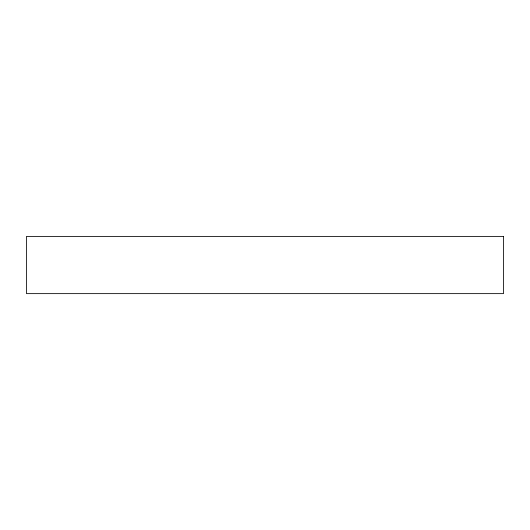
<?xml version="1.0" encoding="UTF-8"?>
<svg xmlns="http://www.w3.org/2000/svg" width="530" height="530" viewBox="0 0 530 530"><rect width="100%" height="100%" fill="white"/><g stroke="black" fill="none" stroke-linecap="round" stroke-linejoin="round"><path stroke-width="0.79" d="M503.5 236.393L26.5 236.393L26.5 293.633L503.5 293.633L503.5 236.367"/></g></svg>
